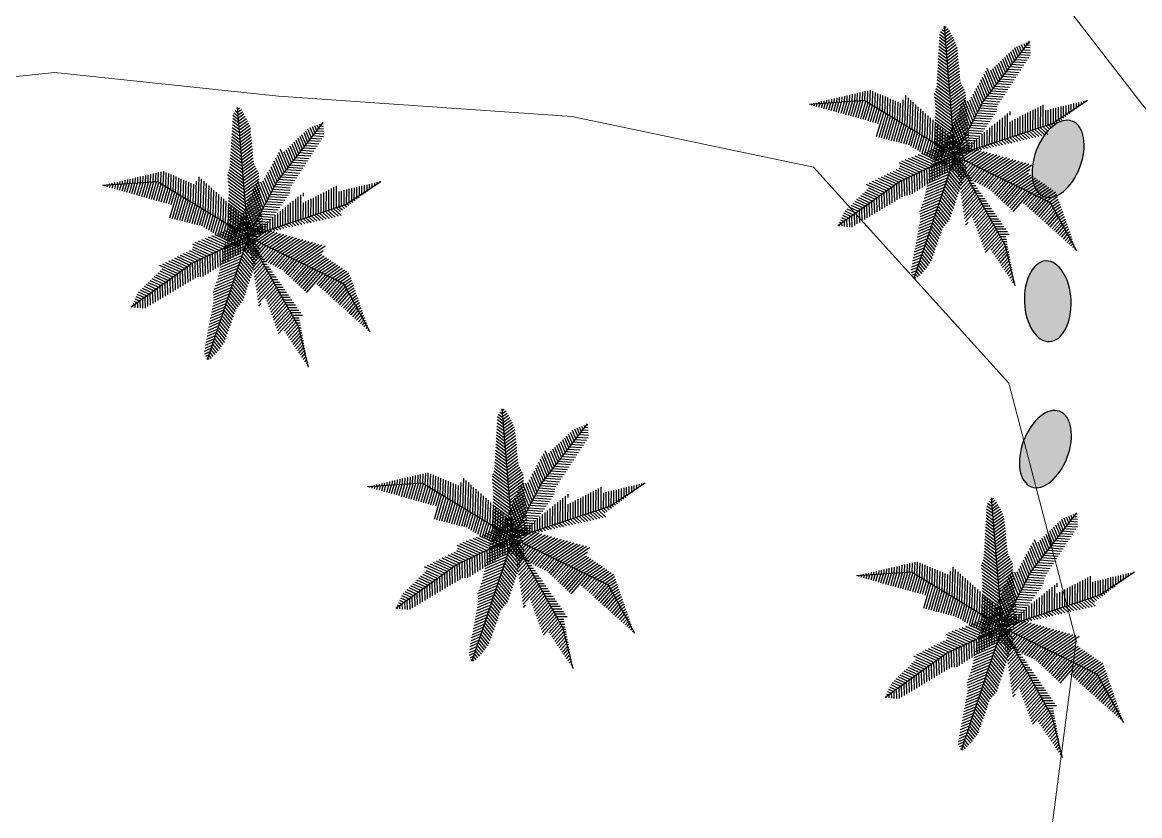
# Model space of a CAD drawing. Header units: millimetres. Extents: x 72 to 2370, y -203 to 794.
# Drawn here: x 1889.5 to 1901.15, y 195.29 to 203.56 of the extents above; entities that cross this region are included whole.
import ezdxf

# ---------------------------------------------------------------- set-up
doc = ezdxf.new("R2010")
doc.units = ezdxf.units.MM
doc.layers.add('01_Fina', color=250, linetype='Continuous', lineweight=15)
for name, color, linetype in [('ARBOLES', 3, 'Continuous'), ('BOSQUENUEVO', 64, 'Continuous'), ('M-CONTENSION', 50, 'Continuous'), ('pisos', 1, 'Continuous')]:
    doc.layers.add(name, color=color, linetype=linetype)

# ---------------------------------------------------------------- blocks, each defined once
blk = doc.blocks.new('66')
at = {"layer": 'M-CONTENSION'}
h = blk.add_hatch(color=241, dxfattribs=at)
h.set_gradient(color1=(255, 127, 159), rotation=180, centered=1, one_color=1, tint=1, name='INVSPHERICAL')
edge = h.paths.add_edge_path()
edge.add_ellipse((4602.647, 1649.1421), major_axis=(-0.0025, 0.0583), ratio=0.578492, start_angle=0, end_angle=360, ccw=False)
edge = h.paths.add_edge_path()
edge.add_ellipse((4602.7326, 1649.0254), major_axis=(-0.0262, 0.0521), ratio=0.578492, start_angle=0, end_angle=360, ccw=False)
edge = h.paths.add_edge_path()
edge.add_ellipse((4602.5289, 1649.3545), major_axis=(-0.0445, 0.0377), ratio=0.578492, start_angle=0, end_angle=360, ccw=False)
edge = h.paths.add_edge_path()
edge.add_ellipse((4602.5188, 1648.8601), major_axis=(-0.0025, 0.0583), ratio=0.578492, start_angle=0, end_angle=360, ccw=False)
edge = h.paths.add_edge_path()
edge.add_ellipse((4604.4344, 1649.6212), major_axis=(0.0205, 0.0546), ratio=0.578492, start_angle=0, end_angle=360, ccw=False)
edge = h.paths.add_edge_path()
edge.add_ellipse((4604.1336, 1649.6806), major_axis=(-0.0262, 0.0521), ratio=0.578492, start_angle=0, end_angle=360, ccw=False)
edge = h.paths.add_edge_path()
edge.add_ellipse((4604.392, 1649.8656), major_axis=(-0.0262, 0.0521), ratio=0.578492, start_angle=0, end_angle=360, ccw=False)
edge = h.paths.add_edge_path()
edge.add_ellipse((4604.3156, 1649.7263), major_axis=(0.0205, 0.0546), ratio=0.578492, start_angle=0, end_angle=360, ccw=False)
edge = h.paths.add_edge_path()
edge.add_ellipse((4603.5965, 1649.8845), major_axis=(-0.0262, 0.0521), ratio=0.578492, start_angle=0, end_angle=360, ccw=False)
edge = h.paths.add_edge_path()
edge.add_ellipse((4603.7206, 1650.0425), major_axis=(-0.0262, 0.0521), ratio=0.578492, start_angle=0, end_angle=360, ccw=False)
edge = h.paths.add_edge_path()
edge.add_ellipse((4603.635, 1650.1593), major_axis=(-0.0025, 0.0583), ratio=0.578492, start_angle=0, end_angle=360, ccw=False)
edge = h.paths.add_edge_path()
edge.add_ellipse((4603.8855, 1650.1276), major_axis=(-0.0025, 0.0583), ratio=0.578492, start_angle=0, end_angle=360, ccw=False)
edge = h.paths.add_edge_path()
edge.add_ellipse((4603.9832, 1649.7947), major_axis=(-0.0445, 0.0377), ratio=0.578492, start_angle=0, end_angle=360, ccw=False)
edge = h.paths.add_edge_path()
edge.add_ellipse((4603.9247, 1650.3686), major_axis=(0.0205, 0.0546), ratio=0.578492, start_angle=0, end_angle=360, ccw=False)
edge = h.paths.add_edge_path()
edge.add_ellipse((4602.9125, 1649.9682), major_axis=(-0.0025, 0.0583), ratio=0.578492, start_angle=0, end_angle=360, ccw=False)
edge = h.paths.add_edge_path()
edge.add_ellipse((4602.8664, 1650.0798), major_axis=(0.0205, 0.0546), ratio=0.578492, start_angle=0, end_angle=360, ccw=False)
edge = h.paths.add_edge_path()
edge.add_ellipse((4602.9177, 1650.2546), major_axis=(-0.0025, 0.0583), ratio=0.578492, start_angle=0, end_angle=360, ccw=False)
edge = h.paths.add_edge_path()
edge.add_ellipse((4602.7459, 1650.671), major_axis=(-0.0445, 0.0377), ratio=0.578492, start_angle=0, end_angle=360, ccw=False)
edge = h.paths.add_edge_path()
edge.add_ellipse((4602.4442, 1650.7063), major_axis=(-0.0025, 0.0583), ratio=0.578492, start_angle=0, end_angle=360, ccw=False)
edge = h.paths.add_edge_path()
edge.add_ellipse((4602.7062, 1650.1853), major_axis=(0.0205, 0.0546), ratio=0.578492, start_angle=0, end_angle=360, ccw=False)
edge = h.paths.add_edge_path()
edge.add_ellipse((4602.7239, 1650.042), major_axis=(0.0205, 0.0546), ratio=0.578492, start_angle=0, end_angle=360, ccw=False)
edge = h.paths.add_edge_path()
edge.add_ellipse((4602.4772, 1650.3039), major_axis=(-0.0262, 0.0521), ratio=0.578492, start_angle=0, end_angle=360, ccw=False)
edge = h.paths.add_edge_path()
edge.add_ellipse((4602.2577, 1650.4685), major_axis=(0.0205, 0.0546), ratio=0.578492, start_angle=0, end_angle=360, ccw=False)
edge = h.paths.add_edge_path()
edge.add_ellipse((4602.2238, 1650.264), major_axis=(-0.0445, 0.0377), ratio=0.578492, start_angle=0, end_angle=360, ccw=False)
edge = h.paths.add_edge_path()
edge.add_ellipse((4602.2517, 1650.155), major_axis=(-0.0445, 0.0377), ratio=0.578492, start_angle=0, end_angle=360, ccw=False)
edge = h.paths.add_edge_path()
edge.add_ellipse((4602.5778, 1650.6758), major_axis=(-0.0025, 0.0583), ratio=0.578492, start_angle=0, end_angle=360, ccw=False)
edge = h.paths.add_edge_path()
edge.add_ellipse((4602.6373, 1651.1058), major_axis=(-0.0262, 0.0521), ratio=0.578492, start_angle=0, end_angle=360, ccw=False)
edge = h.paths.add_edge_path()
edge.add_ellipse((4602.8021, 1651.1909), major_axis=(-0.0025, 0.0583), ratio=0.578492, start_angle=0, end_angle=360, ccw=False)
edge = h.paths.add_edge_path()
edge.add_ellipse((4602.872, 1650.967), major_axis=(-0.0445, 0.0377), ratio=0.578492, start_angle=0, end_angle=360, ccw=False)
edge = h.paths.add_edge_path()
edge.add_ellipse((4603.1519, 1650.5658), major_axis=(-0.0025, 0.0583), ratio=0.578492, start_angle=0, end_angle=360, ccw=False)
edge = h.paths.add_edge_path()
edge.add_ellipse((4603.1057, 1650.6774), major_axis=(0.0205, 0.0546), ratio=0.578492, start_angle=0, end_angle=360, ccw=False)
edge = h.paths.add_edge_path()
edge.add_ellipse((4603.1571, 1650.8522), major_axis=(-0.0025, 0.0583), ratio=0.578492, start_angle=0, end_angle=360, ccw=False)
edge = h.paths.add_edge_path()
edge.add_ellipse((4602.9603, 1651.093), major_axis=(0.0205, 0.0546), ratio=0.578492, start_angle=0, end_angle=360, ccw=False)
edge = h.paths.add_edge_path()
edge.add_ellipse((4602.9026, 1648.2691), major_axis=(-0.0445, 0.0377), ratio=0.578492, start_angle=0, end_angle=360, ccw=False)
edge = h.paths.add_edge_path()
edge.add_ellipse((4603.1165, 1648.8027), major_axis=(0.0205, 0.0546), ratio=0.578492, start_angle=0, end_angle=360, ccw=False)
edge = h.paths.add_edge_path()
edge.add_ellipse((4604.0333, 1648.9042), major_axis=(0.0205, 0.0546), ratio=0.578492, start_angle=0, end_angle=360, ccw=False)
edge = h.paths.add_edge_path()
edge.add_ellipse((4603.7592, 1648.8893), major_axis=(-0.0025, 0.0583), ratio=0.578492, start_angle=0, end_angle=360, ccw=False)
edge = h.paths.add_edge_path()
edge.add_ellipse((4603.6424, 1648.8905), major_axis=(-0.0025, 0.0583), ratio=0.578492, start_angle=0, end_angle=360, ccw=False)
edge = h.paths.add_edge_path()
edge.add_ellipse((4603.8775, 1648.4484), major_axis=(-0.0445, 0.0377), ratio=0.578492, start_angle=0, end_angle=360, ccw=False)
edge = h.paths.add_edge_path()
edge.add_ellipse((4604.0185, 1648.4169), major_axis=(-0.0445, 0.0377), ratio=0.578492, start_angle=0, end_angle=360, ccw=False)
edge = h.paths.add_edge_path()
edge.add_ellipse((4603.1136, 1648.166), major_axis=(-0.0025, 0.0583), ratio=0.578492, start_angle=0, end_angle=360, ccw=False)
edge = h.paths.add_edge_path()
edge.add_ellipse((4603.3414, 1648.2146), major_axis=(-0.0445, 0.0377), ratio=0.578492, start_angle=0, end_angle=360, ccw=False)
edge = h.paths.add_edge_path()
edge.add_ellipse((4603.235, 1648.0826), major_axis=(-0.0262, 0.0521), ratio=0.578492, start_angle=0, end_angle=360, ccw=False)
edge = h.paths.add_edge_path()
edge.add_ellipse((4603.0957, 1648.4316), major_axis=(-0.0445, 0.0377), ratio=0.578492, start_angle=0, end_angle=360, ccw=False)
edge = h.paths.add_edge_path()
edge.add_ellipse((4605.5185, 1649.5121), major_axis=(-0.0025, 0.0583), ratio=0.578492, start_angle=0, end_angle=360, ccw=False)
edge = h.paths.add_edge_path()
edge.add_ellipse((4605.5072, 1649.7314), major_axis=(-0.0025, 0.0583), ratio=0.578492, start_angle=0, end_angle=360, ccw=False)
edge = h.paths.add_edge_path()
edge.add_ellipse((4605.5684, 1649.8259), major_axis=(-0.0025, 0.0583), ratio=0.578492, start_angle=0, end_angle=360, ccw=False)
edge = h.paths.add_edge_path()
edge.add_ellipse((4605.5934, 1649.9567), major_axis=(-0.0262, 0.0521), ratio=0.578492, start_angle=0, end_angle=360, ccw=False)
edge = h.paths.add_edge_path()
edge.add_ellipse((4605.3693, 1649.9688), major_axis=(0.0205, 0.0546), ratio=0.578492, start_angle=0, end_angle=360, ccw=False)
edge = h.paths.add_edge_path()
edge.add_ellipse((4605.4449, 1650.175), major_axis=(0.0205, 0.0546), ratio=0.578492, start_angle=0, end_angle=360, ccw=False)
edge = h.paths.add_edge_path()
edge.add_ellipse((4605.3613, 1650.3616), major_axis=(-0.0262, 0.0521), ratio=0.578492, start_angle=0, end_angle=360, ccw=False)
edge = h.paths.add_edge_path()
edge.add_ellipse((4605.4854, 1650.5196), major_axis=(-0.0262, 0.0521), ratio=0.578492, start_angle=0, end_angle=360, ccw=False)
edge = h.paths.add_edge_path()
edge.add_ellipse((4605.281, 1649.8428), major_axis=(-0.0445, 0.0377), ratio=0.578492, start_angle=0, end_angle=360, ccw=False)
edge = h.paths.add_edge_path()
edge.add_ellipse((4605.1401, 1649.8742), major_axis=(-0.0445, 0.0377), ratio=0.578492, start_angle=0, end_angle=360, ccw=False)
edge = h.paths.add_edge_path()
edge.add_ellipse((4605.1959, 1649.6563), major_axis=(-0.0445, 0.0377), ratio=0.578492, start_angle=0, end_angle=360, ccw=False)
edge = h.paths.add_edge_path()
edge.add_ellipse((4605.2881, 1649.0339), major_axis=(0.0205, 0.0546), ratio=0.578492, start_angle=0, end_angle=360, ccw=False)
edge = h.paths.add_edge_path()
edge.add_ellipse((4605.6883, 1649.2222), major_axis=(-0.0262, 0.0521), ratio=0.578492, start_angle=0, end_angle=360, ccw=False)
edge = h.paths.add_edge_path()
edge.add_ellipse((4605.7053, 1649.3334), major_axis=(-0.0262, 0.0521), ratio=0.578492, start_angle=0, end_angle=360, ccw=False)
edge = h.paths.add_edge_path()
edge.add_ellipse((4605.4827, 1649.1634), major_axis=(-0.0025, 0.0583), ratio=0.578492, start_angle=0, end_angle=360, ccw=False)
edge = h.paths.add_edge_path()
edge.add_ellipse((4605.0942, 1649.3321), major_axis=(-0.0262, 0.0521), ratio=0.578492, start_angle=0, end_angle=360, ccw=False)
edge = h.paths.add_edge_path()
edge.add_ellipse((4605.2662, 1648.7954), major_axis=(-0.0262, 0.0521), ratio=0.578492, start_angle=0, end_angle=360, ccw=False)
edge = h.paths.add_edge_path()
edge.add_ellipse((4602.1143, 1649.5533), major_axis=(-0.0262, 0.0521), ratio=0.578492, start_angle=0, end_angle=360, ccw=False)
edge = h.paths.add_edge_path()
edge.add_ellipse((4602.0862, 1649.2285), major_axis=(-0.0445, 0.0377), ratio=0.578492, start_angle=0, end_angle=360, ccw=False)
edge = h.paths.add_edge_path()
edge.add_ellipse((4601.8588, 1649.074), major_axis=(0.0205, 0.0546), ratio=0.578492, start_angle=0, end_angle=360, ccw=False)
edge = h.paths.add_edge_path()
edge.add_ellipse((4601.8438, 1648.868), major_axis=(-0.0025, 0.0583), ratio=0.578492, start_angle=0, end_angle=360, ccw=False)
edge = h.paths.add_edge_path()
edge.add_ellipse((4602.8974, 1649.1105), major_axis=(-0.0025, 0.0583), ratio=0.578492, start_angle=0, end_angle=360, ccw=False)
edge = h.paths.add_edge_path()
edge.add_ellipse((4602.388, 1649.386), major_axis=(-0.0445, 0.0377), ratio=0.578492, start_angle=0, end_angle=360, ccw=False)
edge = h.paths.add_edge_path()
edge.add_ellipse((4602.4731, 1649.5725), major_axis=(-0.0445, 0.0377), ratio=0.578492, start_angle=0, end_angle=360, ccw=False)
edge = h.paths.add_edge_path()
edge.add_ellipse((4602.1528, 1649.8281), major_axis=(-0.0025, 0.0583), ratio=0.578492, start_angle=0, end_angle=360, ccw=False)
edge = h.paths.add_edge_path()
edge.add_ellipse((4602.1641, 1649.6088), major_axis=(-0.0025, 0.0583), ratio=0.578492, start_angle=0, end_angle=360, ccw=False)
edge = h.paths.add_edge_path()
edge.add_ellipse((4602.2252, 1649.7032), major_axis=(-0.0025, 0.0583), ratio=0.578492, start_angle=0, end_angle=360, ccw=False)
edge = h.paths.add_edge_path()
edge.add_ellipse((4602.6537, 1649.8959), major_axis=(-0.0262, 0.0521), ratio=0.578492, start_angle=0, end_angle=360, ccw=False)
edge = h.paths.add_edge_path()
edge.add_ellipse((4602.2155, 1649.2234), major_axis=(0.0205, 0.0546), ratio=0.578492, start_angle=0, end_angle=360, ccw=False)
edge = h.paths.add_edge_path()
edge.add_ellipse((4604.1586, 1649.399), major_axis=(0.0205, 0.0546), ratio=0.578492, start_angle=0, end_angle=360, ccw=False)
edge = h.paths.add_edge_path()
edge.add_ellipse((4604.1291, 1649.2687), major_axis=(-0.0262, 0.0521), ratio=0.578492, start_angle=0, end_angle=360, ccw=False)
edge = h.paths.add_edge_path()
edge.add_ellipse((4604.5962, 1649.3723), major_axis=(-0.0262, 0.0521), ratio=0.578492, start_angle=0, end_angle=360, ccw=False)
edge = h.paths.add_edge_path()
edge.add_ellipse((4603.8372, 1650.4548), major_axis=(-0.0025, 0.0583), ratio=0.578492, start_angle=0, end_angle=360, ccw=False)
edge = h.paths.add_edge_path()
edge.add_ellipse((4603.8259, 1650.6741), major_axis=(-0.0025, 0.0583), ratio=0.578492, start_angle=0, end_angle=360, ccw=False)
edge = h.paths.add_edge_path()
edge.add_ellipse((4603.3412, 1650.5709), major_axis=(-0.0262, 0.0521), ratio=0.578492, start_angle=0, end_angle=360, ccw=False)
edge = h.paths.add_edge_path()
edge.add_ellipse((4603.3479, 1650.8131), major_axis=(-0.0262, 0.0521), ratio=0.578492, start_angle=0, end_angle=360, ccw=False)
edge = h.paths.add_edge_path()
edge.add_ellipse((4603.2628, 1651.0047), major_axis=(0.0205, 0.0546), ratio=0.578492, start_angle=0, end_angle=360, ccw=False)
edge = h.paths.add_edge_path()
edge.add_ellipse((4603.7636, 1651.1177), major_axis=(0.0205, 0.0546), ratio=0.578492, start_angle=0, end_angle=360, ccw=False)
edge = h.paths.add_edge_path()
edge.add_ellipse((4603.7973, 1651.2201), major_axis=(-0.0262, 0.0521), ratio=0.578492, start_angle=0, end_angle=360, ccw=False)
edge = h.paths.add_edge_path()
edge.add_ellipse((4603.68, 1651.3042), major_axis=(-0.0262, 0.0521), ratio=0.578492, start_angle=0, end_angle=360, ccw=False)
edge = h.paths.add_edge_path()
edge.add_ellipse((4603.5185, 1651.2287), major_axis=(-0.0025, 0.0583), ratio=0.578492, start_angle=0, end_angle=360, ccw=False)
edge = h.paths.add_edge_path()
edge.add_ellipse((4603.591, 1651.1038), major_axis=(-0.0025, 0.0583), ratio=0.578492, start_angle=0, end_angle=360, ccw=False)
edge = h.paths.add_edge_path()
edge.add_ellipse((4603.5389, 1650.9019), major_axis=(-0.0445, 0.0377), ratio=0.578492, start_angle=0, end_angle=360, ccw=False)
edge = h.paths.add_edge_path()
edge.add_ellipse((4603.4867, 1650.7079), major_axis=(-0.0445, 0.0377), ratio=0.578492, start_angle=0, end_angle=360, ccw=False)
edge = h.paths.add_edge_path()
edge.add_ellipse((4604.9518, 1650.323), major_axis=(-0.0025, 0.0583), ratio=0.578492, start_angle=0, end_angle=360, ccw=False)
edge = h.paths.add_edge_path()
edge.add_ellipse((4604.428, 1650.5095), major_axis=(-0.0262, 0.0521), ratio=0.578492, start_angle=0, end_angle=360, ccw=False)
edge = h.paths.add_edge_path()
edge.add_ellipse((4604.552, 1650.6676), major_axis=(-0.0262, 0.0521), ratio=0.578492, start_angle=0, end_angle=360, ccw=False)
edge = h.paths.add_edge_path()
edge.add_ellipse((4604.4499, 1650.748), major_axis=(0.0205, 0.0546), ratio=0.578492, start_angle=0, end_angle=360, ccw=False)
edge = h.paths.add_edge_path()
edge.add_ellipse((4604.8751, 1650.6548), major_axis=(0.0205, 0.0546), ratio=0.578492, start_angle=0, end_angle=360, ccw=False)
edge = h.paths.add_edge_path()
edge.add_ellipse((4604.9684, 1650.7177), major_axis=(0.0205, 0.0546), ratio=0.578492, start_angle=0, end_angle=360, ccw=False)
edge = h.paths.add_edge_path()
edge.add_ellipse((4604.833, 1650.8251), major_axis=(-0.0262, 0.0521), ratio=0.578492, start_angle=0, end_angle=360, ccw=False)
edge = h.paths.add_edge_path()
edge.add_ellipse((4604.7056, 1650.972), major_axis=(-0.0025, 0.0583), ratio=0.578492, start_angle=0, end_angle=360, ccw=False)
edge = h.paths.add_edge_path()
edge.add_ellipse((4604.6444, 1650.8776), major_axis=(-0.0025, 0.0583), ratio=0.578492, start_angle=0, end_angle=360, ccw=False)
edge = h.paths.add_edge_path()
edge.add_ellipse((4604.8426, 1650.3108), major_axis=(-0.0445, 0.0377), ratio=0.578492, start_angle=0, end_angle=360, ccw=False)
edge = h.paths.add_edge_path()
edge.add_ellipse((4604.8147, 1650.4198), major_axis=(-0.0445, 0.0377), ratio=0.578492, start_angle=0, end_angle=360, ccw=False)
edge = h.paths.add_edge_path()
edge.add_ellipse((4604.8941, 1649.4988), major_axis=(-0.0445, 0.0377), ratio=0.578492, start_angle=0, end_angle=360, ccw=False)
edge = h.paths.add_edge_path()
edge.add_ellipse((4604.9222, 1649.8236), major_axis=(-0.0262, 0.0521), ratio=0.578492, start_angle=0, end_angle=360, ccw=False)
edge = h.paths.add_edge_path()
edge.add_ellipse((4605.0225, 1649.6282), major_axis=(-0.0262, 0.0521), ratio=0.578492, start_angle=0, end_angle=360, ccw=False)
edge = h.paths.add_edge_path()
edge.add_ellipse((4604.9441, 1650.062), major_axis=(0.0205, 0.0546), ratio=0.578492, start_angle=0, end_angle=360, ccw=False)
edge = h.paths.add_edge_path()
edge.add_ellipse((4604.8384, 1649.9095), major_axis=(-0.0025, 0.0583), ratio=0.578492, start_angle=0, end_angle=360, ccw=False)
edge = h.paths.add_edge_path()
edge.add_ellipse((4603.2684, 1649.4964), major_axis=(-0.0025, 0.0583), ratio=0.578492, start_angle=0, end_angle=360, ccw=False)
edge = h.paths.add_edge_path()
edge.add_ellipse((4603.2072, 1649.402), major_axis=(-0.0025, 0.0583), ratio=0.578492, start_angle=0, end_angle=360, ccw=False)
edge = h.paths.add_edge_path()
edge.add_ellipse((4603.435, 1649.8089), major_axis=(-0.0025, 0.0583), ratio=0.578492, start_angle=0, end_angle=360, ccw=False)
edge = h.paths.add_edge_path()
edge.add_ellipse((4603.2845, 1649.1412), major_axis=(-0.0262, 0.0521), ratio=0.578492, start_angle=0, end_angle=360, ccw=False)
edge = h.paths.add_edge_path()
edge.add_ellipse((4603.0601, 1649.1786), major_axis=(-0.0262, 0.0521), ratio=0.578492, start_angle=0, end_angle=360, ccw=False)
edge = h.paths.add_edge_path()
edge.add_ellipse((4603.1775, 1649.0944), major_axis=(-0.0262, 0.0521), ratio=0.578492, start_angle=0, end_angle=360, ccw=False)
edge = h.paths.add_edge_path()
edge.add_ellipse((4604.0472, 1649.5355), major_axis=(0.0205, 0.0546), ratio=0.578492, start_angle=0, end_angle=360, ccw=False)
edge = h.paths.add_edge_path()
edge.add_ellipse((4603.9234, 1651.5032), major_axis=(-0.0262, 0.0521), ratio=0.578492, start_angle=0, end_angle=360, ccw=False)
edge = h.paths.add_edge_path()
edge.add_ellipse((4604.0475, 1651.6612), major_axis=(-0.0262, 0.0521), ratio=0.578492, start_angle=0, end_angle=360, ccw=False)
edge = h.paths.add_edge_path()
edge.add_ellipse((4604.1477, 1651.4658), major_axis=(-0.0262, 0.0521), ratio=0.578492, start_angle=0, end_angle=360, ccw=False)
edge = h.paths.add_edge_path()
edge.add_ellipse((4604.0069, 1651.3166), major_axis=(0.0205, 0.0546), ratio=0.578492, start_angle=0, end_angle=360, ccw=False)
edge = h.paths.add_edge_path()
edge.add_ellipse((4604.0247, 1651.1733), major_axis=(0.0205, 0.0546), ratio=0.578492, start_angle=0, end_angle=360, ccw=False)
edge = h.paths.add_edge_path()
edge.add_ellipse((4603.9314, 1651.1104), major_axis=(0.0205, 0.0546), ratio=0.578492, start_angle=0, end_angle=360, ccw=False)
edge = h.paths.add_edge_path()
edge.add_ellipse((4603.9078, 1649.0649), major_axis=(0.0205, 0.0546), ratio=0.578492, start_angle=0, end_angle=360, ccw=False)
edge = h.paths.add_edge_path()
edge.add_ellipse((4603.7969, 1649.1453), major_axis=(0.0205, 0.0546), ratio=0.578492, start_angle=0, end_angle=360, ccw=False)
edge = h.paths.add_edge_path()
edge.add_ellipse((4603.5371, 1649.1687), major_axis=(-0.0262, 0.0521), ratio=0.578492, start_angle=0, end_angle=360, ccw=False)
edge = h.paths.add_edge_path()
edge.add_ellipse((4604.2198, 1649.03), major_axis=(0.0205, 0.0546), ratio=0.578492, start_angle=0, end_angle=360, ccw=False)
edge = h.paths.add_edge_path()
edge.add_ellipse((4604.7303, 1649.2379), major_axis=(-0.0262, 0.0521), ratio=0.578492, start_angle=0, end_angle=360, ccw=False)
edge = h.paths.add_edge_path()
edge.add_ellipse((4605.0071, 1649.3257), major_axis=(0.0205, 0.0546), ratio=0.578492, start_angle=0, end_angle=360, ccw=False)
edge = h.paths.add_edge_path()
edge.add_ellipse((4604.5133, 1649.1089), major_axis=(0.0205, 0.0546), ratio=0.578492, start_angle=0, end_angle=360, ccw=False)
edge = h.paths.add_edge_path()
edge.add_ellipse((4603.0476, 1649.4053), major_axis=(-0.0262, 0.0521), ratio=0.578492, start_angle=0, end_angle=360, ccw=False)
edge = h.paths.add_edge_path()
edge.add_ellipse((4604.2152, 1650.9694), major_axis=(-0.0025, 0.0583), ratio=0.578492, start_angle=0, end_angle=360, ccw=False)
edge = h.paths.add_edge_path()
edge.add_ellipse((4604.0355, 1650.7296), major_axis=(-0.0445, 0.0377), ratio=0.578492, start_angle=0, end_angle=360, ccw=False)
edge = h.paths.add_edge_path()
edge.add_ellipse((4604.1929, 1650.8032), major_axis=(-0.0262, 0.0521), ratio=0.578492, start_angle=0, end_angle=360, ccw=False)
edge = h.paths.add_edge_path()
edge.add_ellipse((4604.1588, 1650.5808), major_axis=(-0.0262, 0.0521), ratio=0.578492, start_angle=0, end_angle=360, ccw=False)
edge = h.paths.add_edge_path()
edge.add_ellipse((4603.9345, 1650.6181), major_axis=(-0.0262, 0.0521), ratio=0.578492, start_angle=0, end_angle=360, ccw=False)
edge = h.paths.add_edge_path()
edge.add_ellipse((4603.3396, 1651.4572), major_axis=(-0.0262, 0.0521), ratio=0.578492, start_angle=0, end_angle=360, ccw=False)
edge = h.paths.add_edge_path()
edge.add_ellipse((4604.2375, 1648.8867), major_axis=(0.0205, 0.0546), ratio=0.578492, start_angle=0, end_angle=360, ccw=False)
edge = h.paths.add_edge_path()
edge.add_ellipse((4604.9424, 1648.8302), major_axis=(-0.0025, 0.0583), ratio=0.578492, start_angle=0, end_angle=360, ccw=False)
edge = h.paths.add_edge_path()
edge.add_ellipse((4604.4741, 1648.8832), major_axis=(-0.0262, 0.0521), ratio=0.578492, start_angle=0, end_angle=360, ccw=False)
edge = h.paths.add_edge_path()
edge.add_ellipse((4604.6085, 1648.9102), major_axis=(-0.0262, 0.0521), ratio=0.578492, start_angle=0, end_angle=360, ccw=False)
edge = h.paths.add_edge_path()
edge.add_ellipse((4602.027, 1648.78), major_axis=(0.0205, 0.0546), ratio=0.578492, start_angle=0, end_angle=360, ccw=False)
edge = h.paths.add_edge_path()
edge.add_ellipse((4601.8405, 1648.6542), major_axis=(0.0205, 0.0546), ratio=0.578492, start_angle=0, end_angle=360, ccw=False)
edge = h.paths.add_edge_path()
edge.add_ellipse((4602.0728, 1648.5412), major_axis=(-0.0025, 0.0583), ratio=0.578492, start_angle=0, end_angle=360, ccw=False)
edge = h.paths.add_edge_path()
edge.add_ellipse((4602.4404, 1648.6351), major_axis=(-0.0262, 0.0521), ratio=0.578492, start_angle=0, end_angle=360, ccw=False)
edge = h.paths.add_edge_path()
edge.add_ellipse((4602.245, 1648.6527), major_axis=(0.0205, 0.0546), ratio=0.578492, start_angle=0, end_angle=360, ccw=False)
edge = h.paths.add_edge_path()
edge.add_ellipse((4602.3073, 1648.7908), major_axis=(0.0205, 0.0546), ratio=0.578492, start_angle=0, end_angle=360, ccw=False)
edge = h.paths.add_edge_path()
edge.add_ellipse((4602.5935, 1648.1766), major_axis=(-0.0262, 0.0521), ratio=0.578492, start_angle=0, end_angle=360, ccw=False)
edge = h.paths.add_edge_path()
edge.add_ellipse((4602.4591, 1648.1496), major_axis=(-0.0262, 0.0521), ratio=0.578492, start_angle=0, end_angle=360, ccw=False)
edge = h.paths.add_edge_path()
edge.add_ellipse((4602.8088, 1648.3764), major_axis=(-0.0262, 0.0521), ratio=0.578492, start_angle=0, end_angle=360, ccw=False)
edge = h.paths.add_edge_path()
edge.add_ellipse((4602.7859, 1647.7814), major_axis=(0.0205, 0.0546), ratio=0.578492, start_angle=0, end_angle=360, ccw=False)
edge = h.paths.add_edge_path()
edge.add_ellipse((4602.7682, 1648.0318), major_axis=(0.0205, 0.0546), ratio=0.578492, start_angle=0, end_angle=360, ccw=False)
edge = h.paths.add_edge_path()
edge.add_ellipse((4602.675, 1647.9689), major_axis=(0.0205, 0.0546), ratio=0.578492, start_angle=0, end_angle=360, ccw=False)
edge = h.paths.add_edge_path()
edge.add_ellipse((4602.802, 1648.1342), major_axis=(-0.0262, 0.0521), ratio=0.578492, start_angle=0, end_angle=360, ccw=False)
edge = h.paths.add_edge_path()
edge.add_ellipse((4605.1772, 1648.595), major_axis=(-0.0025, 0.0583), ratio=0.578492, start_angle=0, end_angle=360, ccw=False)
edge = h.paths.add_edge_path()
edge.add_ellipse((4605.3495, 1648.4888), major_axis=(-0.0262, 0.0521), ratio=0.578492, start_angle=0, end_angle=360, ccw=False)
edge = h.paths.add_edge_path()
edge.add_ellipse((4604.3963, 1648.1765), major_axis=(-0.0262, 0.0521), ratio=0.578492, start_angle=0, end_angle=360, ccw=False)
edge = h.paths.add_edge_path()
edge.add_ellipse((4604.7645, 1648.737), major_axis=(-0.0025, 0.0583), ratio=0.578492, start_angle=0, end_angle=360, ccw=False)
edge = h.paths.add_edge_path()
edge.add_ellipse((4604.5697, 1648.6731), major_axis=(-0.0025, 0.0583), ratio=0.578492, start_angle=0, end_angle=360, ccw=False)
edge = h.paths.add_edge_path()
edge.add_ellipse((4605.0681, 1648.3883), major_axis=(-0.0445, 0.0377), ratio=0.578492, start_angle=0, end_angle=360, ccw=False)
edge = h.paths.add_edge_path()
edge.add_ellipse((4604.4504, 1648.5298), major_axis=(-0.0262, 0.0521), ratio=0.578492, start_angle=0, end_angle=360, ccw=False)
edge = h.paths.add_edge_path()
edge.add_ellipse((4604.7083, 1647.8004), major_axis=(-0.0025, 0.0583), ratio=0.578492, start_angle=0, end_angle=360, ccw=False)
edge = h.paths.add_edge_path()
edge.add_ellipse((4604.7527, 1647.9241), major_axis=(-0.0025, 0.0583), ratio=0.578492, start_angle=0, end_angle=360, ccw=False)
edge = h.paths.add_edge_path()
edge.add_ellipse((4605.0365, 1648.1884), major_axis=(-0.0262, 0.0521), ratio=0.578492, start_angle=0, end_angle=360, ccw=False)
edge = h.paths.add_edge_path()
edge.add_ellipse((4605.1538, 1648.1043), major_axis=(-0.0262, 0.0521), ratio=0.578492, start_angle=0, end_angle=360, ccw=False)
edge = h.paths.add_edge_path()
edge.add_ellipse((4605.1377, 1647.8586), major_axis=(0.0205, 0.0546), ratio=0.578492, start_angle=0, end_angle=360, ccw=False)
edge = h.paths.add_edge_path()
edge.add_ellipse((4605.1435, 1648.2353), major_axis=(-0.0262, 0.0521), ratio=0.578492, start_angle=0, end_angle=360, ccw=False)
edge = h.paths.add_edge_path()
edge.add_ellipse((4604.4965, 1647.9811), major_axis=(-0.0262, 0.0521), ratio=0.578492, start_angle=0, end_angle=360, ccw=False)
edge = h.paths.add_edge_path()
edge.add_ellipse((4604.5306, 1648.2035), major_axis=(-0.0262, 0.0521), ratio=0.578492, start_angle=0, end_angle=360, ccw=False)
edge = h.paths.add_edge_path()
edge.add_ellipse((4603.5256, 1647.8677), major_axis=(-0.0262, 0.0521), ratio=0.578492, start_angle=0, end_angle=360, ccw=False)
edge = h.paths.add_edge_path()
edge.add_ellipse((4603.2423, 1647.7796), major_axis=(0.0205, 0.0546), ratio=0.578492, start_angle=0, end_angle=360, ccw=False)
edge = h.paths.add_edge_path()
edge.add_ellipse((4602.9584, 1647.7258), major_axis=(-0.0445, 0.0377), ratio=0.578492, start_angle=0, end_angle=360, ccw=False)
edge = h.paths.add_edge_path()
edge.add_ellipse((4603.0993, 1648.0196), major_axis=(-0.0445, 0.0377), ratio=0.578492, start_angle=0, end_angle=360, ccw=False)
at = {"layer": 'ARBOLES', "color": 241, "extrusion": (0, 0, -1)}
for centre in [(4601.8588, 1649.074), (4601.8405, 1648.6542)]:
    blk.add_ellipse(centre, major_axis=(0.0205, 0.0546), ratio=0.578492, dxfattribs=at)
blk.add_ellipse((4601.8438, 1648.868), major_axis=(-0.0025, 0.0583), ratio=0.578492, start_param=3.141593, end_param=9.424778, dxfattribs=at)
blk = doc.blocks.new('67')
at = {"layer": 'pisos'}
blk.add_blockref('66', (4.8474, 2.1672), dxfattribs=at)
blk = doc.blocks.new('*X73')
at = {"color": 0}
for p, q in [((6.875, 6.983), (6.984, 7.029)), ((6.804, 6.629), (7.242, 6.812)), ((6.816, 6.688), (7.263, 6.874)), ((6.827, 6.747), (7.284, 6.937)), ((6.839, 6.806), (7.285, 6.992)), ((6.851, 6.865), (7.185, 7.004)), ((6.863, 6.924), (7.084, 7.017)), ((6.768, 6.451), (7.179, 6.623)), ((6.78, 6.511), (7.2, 6.686)), ((6.792, 6.57), (7.221, 6.749)), ((6.718, 6.214), (7.095, 6.371)), ((6.731, 6.273), (7.116, 6.434)), ((6.743, 6.333), (7.137, 6.497)), ((6.756, 6.392), (7.158, 6.56)), ((6.657, 6.026), (7.032, 6.182)), ((6.68, 6.09), (7.053, 6.245)), ((6.702, 6.153), (7.074, 6.308)), ((6.614, 5.9), (6.991, 6.057)), ((6.619, 5.848), (6.97, 5.994)), ((6.625, 5.796), (6.949, 5.931)), ((6.635, 5.963), (7.012, 6.12)), ((6.605, 5.625), (6.886, 5.742)), ((6.616, 5.684), (6.907, 5.805)), ((6.627, 5.742), (6.928, 5.868)), ((6.562, 5.39), (6.802, 5.49)), ((6.573, 5.449), (6.823, 5.553)), ((6.584, 5.508), (6.844, 5.616)), ((6.594, 5.566), (6.865, 5.679)), ((6.529, 5.214), (6.739, 5.302)), ((6.54, 5.273), (6.76, 5.365)), ((6.551, 5.332), (6.781, 5.428)), ((6.486, 4.98), (6.655, 5.05)), ((6.497, 5.038), (6.676, 5.113)), ((6.508, 5.097), (6.697, 5.176)), ((6.519, 5.156), (6.718, 5.239)), ((6.454, 4.803), (6.592, 4.861)), ((6.464, 4.862), (6.613, 4.924)), ((6.475, 4.921), (6.634, 4.987)), ((6.443, 4.745), (6.571, 4.798)), ((6.446, 4.692), (6.551, 4.736)), ((6.466, 4.646), (6.53, 4.673)), ((6.485, 4.6), (6.509, 4.61))]:
    blk.add_line(p, q, dxfattribs=at)
blk = doc.blocks.new('*X74')
at = {"color": 0}
for p, q in [((7.48, 6.566), (7.252, 6.841)), ((7.499, 6.622), (7.27, 6.896)), ((7.518, 6.678), (7.289, 6.952)), ((7.536, 6.733), (7.376, 6.926)), ((7.406, 6.343), (7.177, 6.617)), ((7.425, 6.399), (7.196, 6.673)), ((7.443, 6.454), (7.215, 6.729)), ((7.462, 6.51), (7.233, 6.785)), ((7.332, 6.119), (7.103, 6.394)), ((7.35, 6.175), (7.122, 6.45)), ((7.369, 6.231), (7.14, 6.506)), ((7.388, 6.287), (7.159, 6.562)), ((7.257, 5.896), (7.029, 6.171)), ((7.276, 5.952), (7.047, 6.227)), ((7.295, 6.008), (7.066, 6.283)), ((7.313, 6.064), (7.084, 6.338)), ((7.17, 5.689), (6.954, 5.948)), ((7.202, 5.729), (6.973, 6.003)), ((7.22, 5.785), (6.991, 6.059)), ((7.239, 5.84), (7.01, 6.115)), ((7.048, 5.522), (6.88, 5.724)), ((7.071, 5.573), (6.899, 5.78)), ((7.104, 5.612), (6.917, 5.836)), ((7.137, 5.65), (6.936, 5.892)), ((6.972, 5.301), (6.806, 5.501)), ((6.991, 5.357), (6.824, 5.557)), ((7.01, 5.412), (6.843, 5.613)), ((7.029, 5.467), (6.861, 5.669)), ((6.896, 5.08), (6.731, 5.278)), ((6.915, 5.136), (6.75, 5.334)), ((6.934, 5.191), (6.768, 5.39)), ((6.953, 5.246), (6.787, 5.445)), ((6.81, 4.871), (6.657, 5.055)), ((6.838, 4.915), (6.675, 5.111)), ((6.857, 4.97), (6.694, 5.166)), ((6.877, 5.025), (6.713, 5.222)), ((6.684, 4.71), (6.582, 4.831)), ((6.718, 4.747), (6.601, 4.887)), ((6.748, 4.788), (6.62, 4.943)), ((6.779, 4.83), (6.638, 4.999)), ((6.535, 4.576), (6.508, 4.608)), ((6.58, 4.601), (6.527, 4.664)), ((6.614, 4.637), (6.545, 4.72)), ((6.649, 4.674), (6.564, 4.776))]:
    blk.add_line(p, q, dxfattribs=at)
blk = doc.blocks.new('*X77')
at = {"color": 0}
for p, q in [((6.644, 7.036), (7.03, 6.861)), ((6.709, 7.061), (7.089, 6.889)), ((6.775, 7.087), (7.149, 6.917)), ((6.84, 7.112), (7.208, 6.945)), ((6.906, 7.137), (7.267, 6.974)), ((6.972, 7.162), (7.271, 7.027)), ((7.037, 7.187), (7.198, 7.115)), ((7.103, 7.212), (7.124, 7.203)), ((6.204, 6.851), (6.616, 6.665)), ((6.25, 6.885), (6.675, 6.693)), ((6.316, 6.91), (6.734, 6.721)), ((6.381, 6.936), (6.793, 6.749)), ((6.447, 6.961), (6.852, 6.777)), ((6.512, 6.986), (6.912, 6.805)), ((6.578, 7.011), (6.971, 6.833)), ((5.908, 6.601), (6.203, 6.467)), ((5.966, 6.63), (6.26, 6.496)), ((6.023, 6.658), (6.319, 6.524)), ((6.081, 6.687), (6.379, 6.552)), ((6.139, 6.716), (6.438, 6.581)), ((6.197, 6.744), (6.497, 6.609)), ((6.215, 6.791), (6.556, 6.637)), ((5.56, 6.429), (5.921, 6.266)), ((5.618, 6.458), (5.968, 6.299)), ((5.676, 6.486), (6.015, 6.333)), ((5.734, 6.515), (6.062, 6.367)), ((5.792, 6.544), (6.109, 6.4)), ((5.85, 6.572), (6.156, 6.434)), ((5.409, 6.168), (5.638, 6.064)), ((5.447, 6.206), (5.686, 6.098)), ((5.486, 6.243), (5.733, 6.131)), ((5.524, 6.281), (5.78, 6.165)), ((5.563, 6.318), (5.827, 6.199)), ((5.601, 6.356), (5.874, 6.232)), ((5.178, 5.944), (5.356, 5.863)), ((5.216, 5.981), (5.403, 5.896)), ((5.255, 6.019), (5.45, 5.93)), ((5.293, 6.056), (5.497, 5.963)), ((5.332, 6.093), (5.544, 5.997)), ((5.37, 6.131), (5.591, 6.031)), ((5.052, 5.726), (5.121, 5.695)), ((5.072, 5.772), (5.168, 5.728)), ((5.092, 5.818), (5.215, 5.762)), ((5.112, 5.864), (5.262, 5.795)), ((5.139, 5.906), (5.309, 5.829)), ((5.013, 5.634), (5.027, 5.627)), ((5.032, 5.68), (5.074, 5.661))]:
    blk.add_line(p, q, dxfattribs=at)
blk = doc.blocks.new('*X78')
at = {"color": 0}
for p, q in [((6.955, 6.55), (6.947, 6.822)), ((7.004, 6.582), (6.996, 6.845)), ((7.053, 6.613), (7.045, 6.868)), ((7.102, 6.644), (7.095, 6.892)), ((7.151, 6.675), (7.144, 6.915)), ((7.2, 6.707), (7.193, 6.939)), ((7.249, 6.738), (7.243, 6.962)), ((7.298, 6.769), (7.292, 6.985)), ((7.348, 6.8), (7.343, 6.941)), ((7.397, 6.832), (7.395, 6.88)), ((6.464, 6.238), (6.454, 6.588)), ((6.513, 6.269), (6.503, 6.611)), ((6.562, 6.3), (6.552, 6.635)), ((6.611, 6.332), (6.601, 6.658)), ((6.66, 6.363), (6.651, 6.681)), ((6.71, 6.394), (6.7, 6.705)), ((6.759, 6.425), (6.749, 6.728)), ((6.808, 6.457), (6.799, 6.752)), ((6.857, 6.488), (6.848, 6.775)), ((6.906, 6.519), (6.897, 6.798)), ((6.069, 6.061), (6.06, 6.366)), ((6.118, 6.09), (6.109, 6.401)), ((6.168, 6.12), (6.158, 6.436)), ((6.217, 6.15), (6.207, 6.471)), ((6.266, 6.179), (6.256, 6.494)), ((6.315, 6.202), (6.306, 6.518)), ((6.365, 6.206), (6.355, 6.541)), ((6.415, 6.21), (6.404, 6.565)), ((5.775, 5.883), (5.766, 6.156)), ((5.824, 5.913), (5.815, 6.191)), ((5.873, 5.942), (5.864, 6.226)), ((5.922, 5.972), (5.913, 6.261)), ((5.971, 6.002), (5.962, 6.296)), ((6.02, 6.031), (6.011, 6.331)), ((5.48, 5.706), (5.473, 5.946)), ((5.529, 5.735), (5.522, 5.981)), ((5.578, 5.765), (5.57, 6.016)), ((5.627, 5.795), (5.619, 6.051)), ((5.676, 5.824), (5.668, 6.086)), ((5.725, 5.854), (5.717, 6.121)), ((5.183, 5.591), (5.179, 5.736)), ((5.233, 5.586), (5.228, 5.771)), ((5.283, 5.587), (5.277, 5.806)), ((5.332, 5.617), (5.326, 5.841)), ((5.382, 5.647), (5.375, 5.876)), ((5.431, 5.676), (5.424, 5.911)), ((5.033, 5.606), (5.032, 5.631)), ((5.083, 5.601), (5.081, 5.666)), ((5.133, 5.596), (5.13, 5.701))]:
    blk.add_line(p, q, dxfattribs=at)
blk = doc.blocks.new('*X80')
at = {"color": 0}
for p, q in [((7.304, 7.045), (7.495, 7.177)), ((7.306, 7.108), (7.432, 7.195)), ((7.307, 6.987), (7.558, 7.16)), ((7.309, 7.17), (7.369, 7.212)), ((7.359, 6.962), (7.62, 7.142)), ((7.41, 6.936), (7.683, 7.125)), ((7.461, 6.911), (7.746, 7.107)), ((7.513, 6.886), (7.808, 7.09)), ((7.564, 6.861), (7.871, 7.073)), ((7.615, 6.835), (7.934, 7.055)), ((7.667, 6.81), (7.997, 7.038)), ((7.718, 6.785), (8.059, 7.02)), ((7.769, 6.759), (8.122, 7.003)), ((7.821, 6.734), (8.185, 6.985)), ((7.872, 6.709), (8.247, 6.968)), ((7.924, 6.683), (8.31, 6.95)), ((7.975, 6.658), (8.373, 6.933)), ((8.026, 6.633), (8.436, 6.915)), ((8.078, 6.608), (8.498, 6.898)), ((8.129, 6.582), (8.561, 6.88)), ((8.18, 6.557), (8.624, 6.863)), ((8.232, 6.532), (8.686, 6.845)), ((8.283, 6.506), (8.749, 6.828)), ((8.334, 6.481), (8.812, 6.81)), ((8.386, 6.456), (8.769, 6.72)), ((8.437, 6.43), (8.747, 6.644)), ((8.489, 6.405), (8.791, 6.614)), ((8.54, 6.38), (8.835, 6.584)), ((8.591, 6.354), (8.879, 6.553)), ((8.643, 6.329), (8.924, 6.523)), ((8.694, 6.304), (8.968, 6.493)), ((8.745, 6.279), (9.012, 6.462)), ((8.797, 6.253), (9.056, 6.432)), ((8.848, 6.228), (9.1, 6.402)), ((8.899, 6.203), (9.144, 6.371)), ((8.951, 6.177), (9.188, 6.341)), ((9.002, 6.152), (9.232, 6.311)), ((9.054, 6.127), (9.276, 6.28)), ((9.105, 6.101), (9.296, 6.233)), ((9.156, 6.076), (9.313, 6.184)), ((9.188, 6.037), (9.33, 6.136)), ((9.212, 5.993), (9.348, 6.087)), ((9.236, 5.949), (9.365, 6.038)), ((9.26, 5.905), (9.382, 5.989)), ((9.284, 5.86), (9.399, 5.94)), ((9.308, 5.816), (9.416, 5.891)), ((9.332, 5.772), (9.434, 5.842)), ((9.356, 5.728), (9.451, 5.793)), ((9.38, 5.684), (9.468, 5.744)), ((9.404, 5.64), (9.485, 5.696)), ((9.428, 5.596), (9.502, 5.647)), ((9.452, 5.551), (9.519, 5.598)), ((9.476, 5.507), (9.537, 5.549)), ((9.5, 5.463), (9.554, 5.5)), ((9.524, 5.419), (9.571, 5.451)), ((9.549, 5.375), (9.588, 5.402)), ((9.573, 5.331), (9.605, 5.353)), ((9.597, 5.287), (9.623, 5.304)), ((9.621, 5.242), (9.64, 5.256)), ((9.645, 5.198), (9.657, 5.207)), ((9.669, 5.154), (9.674, 5.158))]:
    blk.add_line(p, q, dxfattribs=at)
blk = doc.blocks.new('*X79')
at = {"color": 0}
for p, q in [((7.234, 6.712), (7.423, 6.93)), ((7.259, 6.818), (7.377, 6.953)), ((7.273, 6.681), (7.47, 6.907)), ((7.285, 6.924), (7.33, 6.976)), ((7.32, 6.659), (7.516, 6.884)), ((7.366, 6.636), (7.562, 6.861)), ((7.412, 6.613), (7.609, 6.839)), ((7.459, 6.59), (7.655, 6.816)), ((7.505, 6.567), (7.702, 6.793)), ((7.551, 6.544), (7.748, 6.77)), ((7.598, 6.521), (7.794, 6.747)), ((7.644, 6.498), (7.841, 6.724)), ((7.69, 6.475), (7.887, 6.701)), ((7.737, 6.452), (7.934, 6.679)), ((7.783, 6.43), (7.98, 6.656)), ((7.829, 6.407), (8.026, 6.633)), ((7.876, 6.384), (8.073, 6.61)), ((7.922, 6.361), (8.119, 6.587)), ((7.969, 6.338), (8.165, 6.564)), ((8.005, 6.304), (8.212, 6.541)), ((8.041, 6.269), (8.258, 6.519)), ((8.078, 6.235), (8.305, 6.496)), ((8.114, 6.201), (8.351, 6.473)), ((8.151, 6.167), (8.397, 6.45)), ((8.187, 6.132), (8.444, 6.427)), ((8.224, 6.098), (8.49, 6.404)), ((8.26, 6.064), (8.537, 6.381)), ((8.297, 6.03), (8.583, 6.359)), ((8.333, 5.995), (8.629, 6.336)), ((8.37, 5.961), (8.676, 6.313)), ((8.406, 5.927), (8.722, 6.29)), ((8.443, 5.893), (8.769, 6.267)), ((8.648, 6.052), (8.815, 6.244)), ((8.686, 6.02), (8.861, 6.221)), ((8.723, 5.986), (8.908, 6.199)), ((8.76, 5.953), (8.954, 6.176)), ((8.797, 5.919), (9.001, 6.153)), ((8.835, 5.886), (9.047, 6.13)), ((8.872, 5.853), (9.093, 6.107)), ((8.909, 5.819), (9.14, 6.084)), ((8.946, 5.786), (9.179, 6.053)), ((8.983, 5.752), (9.204, 6.006)), ((9.021, 5.719), (9.23, 5.959)), ((9.058, 5.686), (9.255, 5.913)), ((9.095, 5.652), (9.281, 5.866)), ((9.132, 5.619), (9.306, 5.819)), ((9.169, 5.585), (9.332, 5.772)), ((9.207, 5.552), (9.358, 5.725)), ((9.244, 5.518), (9.383, 5.678)), ((9.281, 5.485), (9.409, 5.632)), ((9.318, 5.452), (9.434, 5.585)), ((9.355, 5.418), (9.46, 5.538)), ((9.393, 5.385), (9.485, 5.491)), ((9.43, 5.351), (9.511, 5.444)), ((9.467, 5.318), (9.536, 5.397)), ((9.504, 5.285), (9.562, 5.351)), ((9.542, 5.251), (9.587, 5.304)), ((9.579, 5.218), (9.613, 5.257)), ((9.616, 5.184), (9.638, 5.21)), ((9.653, 5.151), (9.664, 5.163))]:
    blk.add_line(p, q, dxfattribs=at)
blk = doc.blocks.new('*X76')
at = {"color": 0}
for p, q in [((7.324, 6.95), (7.329, 6.95)), ((7.352, 6.9), (7.364, 6.9)), ((7.379, 6.85), (7.398, 6.85)), ((7.407, 6.8), (7.433, 6.8)), ((7.435, 6.75), (7.467, 6.75)), ((7.463, 6.7), (7.502, 6.7)), ((7.491, 6.65), (7.536, 6.65)), ((7.519, 6.6), (7.571, 6.6)), ((7.546, 6.55), (7.605, 6.55)), ((7.574, 6.5), (7.64, 6.5)), ((7.602, 6.45), (7.675, 6.45)), ((7.63, 6.4), (7.709, 6.4)), ((7.658, 6.35), (7.744, 6.35)), ((7.686, 6.3), (7.778, 6.3)), ((7.714, 6.25), (7.813, 6.25)), ((7.741, 6.2), (7.847, 6.2)), ((7.769, 6.15), (7.882, 6.15)), ((7.797, 6.1), (7.917, 6.1)), ((7.825, 6.05), (7.951, 6.05)), ((7.853, 6), (7.986, 6)), ((7.881, 5.95), (8.02, 5.95)), ((7.909, 5.9), (8.055, 5.9)), ((7.936, 5.85), (8.089, 5.85)), ((7.964, 5.8), (8.124, 5.8)), ((7.992, 5.75), (8.158, 5.75)), ((8.02, 5.7), (8.193, 5.7)), ((8.048, 5.65), (8.228, 5.65)), ((8.076, 5.6), (8.262, 5.6)), ((8.103, 5.55), (8.297, 5.55)), ((8.131, 5.5), (8.331, 5.5)), ((8.159, 5.45), (8.366, 5.45)), ((8.187, 5.4), (8.301, 5.4)), ((8.215, 5.35), (8.31, 5.35)), ((8.243, 5.3), (8.319, 5.3)), ((8.271, 5.25), (8.329, 5.25)), ((8.288, 5.2), (8.338, 5.2)), ((8.3, 5.15), (8.347, 5.15)), ((8.313, 5.1), (8.356, 5.1)), ((8.325, 5.05), (8.366, 5.05)), ((8.338, 5), (8.375, 5)), ((8.35, 4.95), (8.384, 4.95)), ((8.363, 4.9), (8.393, 4.9)), ((8.375, 4.85), (8.402, 4.85)), ((8.388, 4.8), (8.412, 4.8)), ((8.4, 4.75), (8.421, 4.75)), ((8.413, 4.7), (8.43, 4.7)), ((8.425, 4.65), (8.439, 4.65)), ((8.438, 4.6), (8.449, 4.6)), ((8.45, 4.55), (8.458, 4.55)), ((8.463, 4.5), (8.467, 4.5)), ((8.475, 4.45), (8.476, 4.45))]:
    blk.add_line(p, q, dxfattribs=at)
blk = doc.blocks.new('*X75')
at = {"color": 0}
for p, q in [((7.306, 6.959), (7.314, 6.968)), ((7.316, 6.896), (7.34, 6.922)), ((7.326, 6.832), (7.365, 6.876)), ((7.335, 6.769), (7.391, 6.83)), ((7.345, 6.705), (7.416, 6.783)), ((7.355, 6.642), (7.442, 6.737)), ((7.364, 6.578), (7.468, 6.691)), ((7.374, 6.515), (7.493, 6.645)), ((7.384, 6.451), (7.519, 6.599)), ((7.393, 6.388), (7.545, 6.553)), ((7.403, 6.324), (7.57, 6.507)), ((7.413, 6.261), (7.596, 6.461)), ((7.423, 6.197), (7.622, 6.415)), ((7.432, 6.134), (7.647, 6.369)), ((7.442, 6.07), (7.673, 6.323)), ((7.452, 6.006), (7.699, 6.277)), ((7.461, 5.943), (7.724, 6.231)), ((7.471, 5.879), (7.75, 6.185)), ((7.481, 5.816), (7.776, 6.139)), ((7.49, 5.752), (7.801, 6.093)), ((7.5, 5.689), (7.827, 6.047)), ((7.645, 5.773), (7.853, 6.001)), ((7.664, 5.72), (7.878, 5.955)), ((7.684, 5.668), (7.904, 5.908)), ((7.703, 5.615), (7.929, 5.862)), ((7.723, 5.562), (7.955, 5.816)), ((7.742, 5.509), (7.981, 5.77)), ((7.761, 5.456), (8.006, 5.724)), ((7.51, 5.625), (7.557, 5.677)), ((7.781, 5.403), (8.032, 5.678)), ((7.8, 5.35), (8.058, 5.632)), ((7.82, 5.297), (8.083, 5.586)), ((7.839, 5.245), (8.109, 5.54)), ((7.859, 5.192), (8.135, 5.494)), ((7.878, 5.139), (8.16, 5.448)), ((7.897, 5.086), (8.186, 5.402)), ((8.008, 5.132), (8.212, 5.356)), ((8.036, 5.09), (8.237, 5.31)), ((8.065, 5.047), (8.263, 5.264)), ((8.094, 5.004), (8.284, 5.213)), ((8.122, 4.962), (8.299, 5.155)), ((8.151, 4.919), (8.313, 5.097)), ((8.18, 4.876), (8.328, 5.038)), ((8.209, 4.834), (8.343, 4.98)), ((8.237, 4.791), (8.357, 4.922)), ((8.266, 4.748), (8.372, 4.864)), ((8.295, 4.705), (8.386, 4.806)), ((8.323, 4.663), (8.401, 4.747)), ((8.352, 4.62), (8.415, 4.689)), ((8.381, 4.577), (8.43, 4.631)), ((8.41, 4.535), (8.444, 4.573)), ((8.438, 4.492), (8.459, 4.515)), ((8.467, 4.449), (8.473, 4.456))]:
    blk.add_line(p, q, dxfattribs=at)
blk = doc.blocks.new('ARB16')
for points in [[(0.025, -0.003), (-0.153, 2.167)], [(0.025, -0.003), (0.504, 0.913), (1.281, 1.916)], [(0.025, -0.003), (-1.497, 0.92), (-2.419, 0.857)], [(0.025, -0.003), (1.656, 0.535), (2.249, 0.926)], [(0.025, -0.003), (-0.908, -0.446), (-1.941, -1.184)], [(0.025, -0.003), (-0.663, -2.069)], [(0.025, -0.003), (1.623, -0.79), (2.065, -1.602)], [(0.025, -0.003), (0.861, -1.504), (1.033, -2.192)]]:
    blk.add_lwpolyline(points)
at = {"xscale": -0.8550237249794747, "yscale": 0.8550237249794747, "zscale": 0.8550237249794747}
for name, p, rotation in [('*X73', (-4.622, 7.283), 166.2803685724027), ('*X74', (-4.622, 7.283), 166.2803685724027), ('*X77', (6.238, 6.005), 87.7934113527195), ('*X78', (6.238, 6.005), 87.7934113527195), ('*X80', (-1.655, -8.481), 302.5390603787091), ('*X79', (-1.655, -8.481), 302.5390603787091), ('*X75', (-0.524, 8.622), 137.3938790022308), ('*X76', (-0.524, 8.622), 137.3938790022308)]:
    blk.add_blockref(name, p, dxfattribs=dict(at, rotation=rotation))
at = {"xscale": 0.8550237249794747, "yscale": 0.8550237249794747, "zscale": 0.8550237249794747}
for name in ['*X77', '*X73', '*X80', '*X78', '*X74', '*X79', '*X75', '*X76']:
    blk.add_blockref(name, (-6.217, -5.98), dxfattribs=at)

msp = doc.modelspace()

# ---------------------------------------------------------------- linework, layer by layer
at = {"layer": '01_Fina', "color": 252, "linetype": 'Continuous', "lineweight": 9, "true_color": 0x939598}
for points in [[(1909.806, 163.5), (1908.916, 165.79), (1908.526, 168.45), (1908.516, 171.19), (1908.736, 176.02), (1908.756, 178.82), (1907.886, 181.67), (1906.516, 184.68), (1906.906, 187.75), (1908.466, 189.76), (1908.826, 192.32), (1907.366, 194.61), (1904.726, 198.81), (1903.086, 200.37), (1901.166, 202.72), (1899.096, 205.4), (1897.186, 207.44), (1895.956, 208.11), (1892.266, 208.73), (1889.016, 209.56)], [(1887.146, 202.76), (1889.836, 203.04), (1892.166, 202.79), (1895.226, 202.58), (1897.746, 202.05), (1899.786, 199.8), (1900.486, 197.11), (1900.216, 195.03), (1899.836, 192.74), (1898.866, 190.81), (1898.276, 187.79), (1898.606, 185.79), (1900.366, 184.3), (1902.386, 182.85), (1903.106, 180.31), (1903.846, 178.43), (1904.546, 175.96), (1904.466, 173.52), (1904.176, 171.11), (1904.476, 168.43), (1905.786, 165.47), (1907.646, 162.98)]]:
    msp.add_lwpolyline(points, dxfattribs=at)

# ---------------------------------------------------------------- block references
at = {"layer": 'BOSQUENUEVO', "xscale": 0.6211720672489845, "yscale": 0.6211720672489845, "zscale": 0.6211720672489845}
for p in [(1899.207, 202.174), (1891.836, 201.328), (1894.596, 198.185), (1899.699, 197.256)]:
    msp.add_blockref('ARB16', p, dxfattribs=at)
at = {"layer": 'pisos', "xscale": 7.209384511248067, "yscale": 7.209384511248067, "zscale": 7.209384511248067}
msp.add_blockref('67', (-31311.218, -11702.295), dxfattribs=at)

doc.saveas('drawing.dxf')
